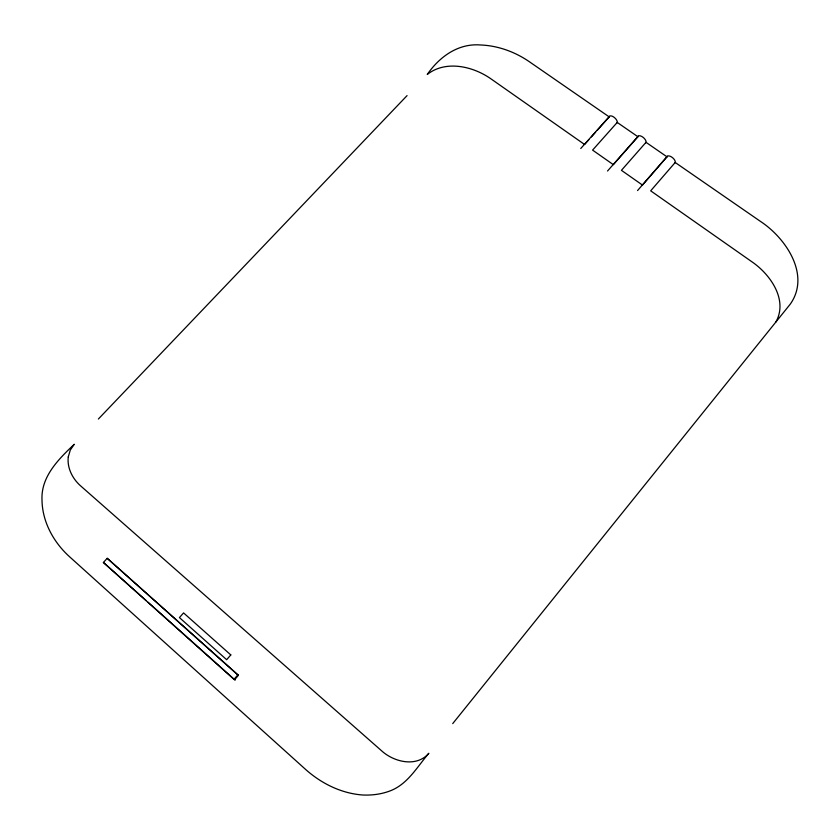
<?xml version="1.0" encoding="UTF-8"?>
<svg xmlns="http://www.w3.org/2000/svg" width="840" height="840" viewBox="0 0 840 840"><rect width="100%" height="100%" fill="white"/><g stroke="black" fill="none" stroke-linecap="round" stroke-linejoin="round"><path stroke-width="1.26" d="M775.845 322.067C788.298 299.954 770.322 274.418 752.073 261.901L650.685 190.827L675.192 162.488L760.578 221.477C785.936 238.161 810.894 275.121 790.22 304.195L452.729 723.607M238.423 675.287L107.216 558.306L103.394 562.475L234.014 679.329L237.835 674.909L238.423 675.287L234.612 679.697L148.06 602.27M637.56 190.554L667.327 156.272M666.992 156.828L642.464 185.062L621.442 170.331L646.013 142.328L666.992 156.828A5.061 2.436 40.3 0 1 672.389 157.553A5.061 2.436 40.3 0 1 674.856 163.034M607.53 171.014L638.222 136.174M637.917 136.731L613.337 164.651L592.589 150.108L617.211 122.43L637.917 136.731A5.03 2.415 41.3 0 1 643.146 137.361A5.03 2.415 41.3 0 1 645.708 142.884M580.755 148.502L609.494 116.33M588.84 139.734L584.587 144.491L490.57 78.582C472.668 66.192 445.694 59.976 427.245 74.466C439.593 56.637 458.294 43.082 480.816 44.993C498.026 45.696 514.752 51.797 528.948 61.446L609.221 116.907A4.998 2.373 42.2 0 1 614.282 117.442A4.998 2.373 42.2 0 1 616.938 123.008M591.381 136.889L595.634 132.132M597.335 130.221L609.221 116.907M98.374 419.024L407.064 95.603M234.014 679.329L235.21 680.064M103.394 562.475L146.118 600.526M107.216 558.306L237.835 674.909M68.271 456.95C66.959 467.838 72.461 478.632 80.472 485.751L381.308 750.54C393.666 762.058 416.504 767.739 428.852 753.27C417.186 766.794 407.768 784.172 390.18 790.871C381.465 794.199 372.141 795.417 362.838 795.008C341.586 793.517 321.605 783.647 305.812 769.619L69.353 556.563C53.477 542.136 42.263 521.703 42 499.937C40.877 476.543 58.674 459.092 74.256 444.276L70.287 450.062L68.271 456.95M230.811 654.927L226.664 659.694L179.424 617.589L183.572 612.917L230.811 654.927"/></g></svg>
